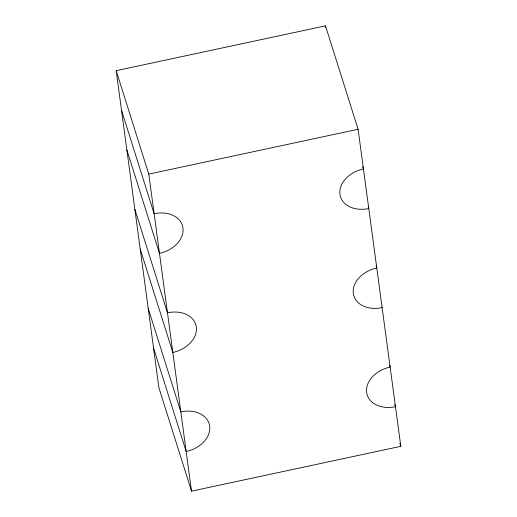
<?xml version="1.0" encoding="UTF-8"?>
<svg xmlns="http://www.w3.org/2000/svg" width="517" height="517" viewBox="0 0 517 517"><rect width="100%" height="100%" fill="white"/><g stroke="black" fill="none" stroke-linecap="round" stroke-linejoin="round"><path stroke-width="0.78" d="M116.183 70.674L325.49 25.85L358.1 129.276L400.817 446.326L191.51 491.15L158.9 387.724L116.183 70.674L148.793 174.093L191.51 491.15M148.793 174.093L358.1 129.276M362.714 166.603L363.438 168.904A26.852 19.866 -17.5 0 0 339.947 194.321A26.852 19.866 -17.5 0 0 368.776 208.538L368.291 207.007M376.066 265.686L376.79 267.987A26.852 19.866 -17.5 0 0 353.292 293.404A26.852 19.866 -17.5 0 0 382.128 307.615M389.656 365.532L390.135 367.064A26.852 19.866 -17.5 0 0 366.643 392.481A26.852 19.866 -17.5 0 0 395.479 406.698L394.755 404.397M399.854 443.263L400.817 446.326M121.521 110.302L154.131 213.728A26.852 19.866 -17.5 0 1 182.966 227.939A26.852 19.866 -17.5 0 1 159.469 253.362L126.865 149.936M134.872 209.385L167.482 312.804A26.852 19.866 -17.5 0 1 196.318 327.022A26.852 19.866 -17.5 0 1 172.82 352.439L140.21 249.013M148.224 308.462L180.834 411.887A26.852 19.866 -17.5 0 1 209.663 426.098A26.852 19.866 -17.5 0 1 186.172 451.515L153.562 348.096M325.49 25.85L325.704 27.433"/></g></svg>
